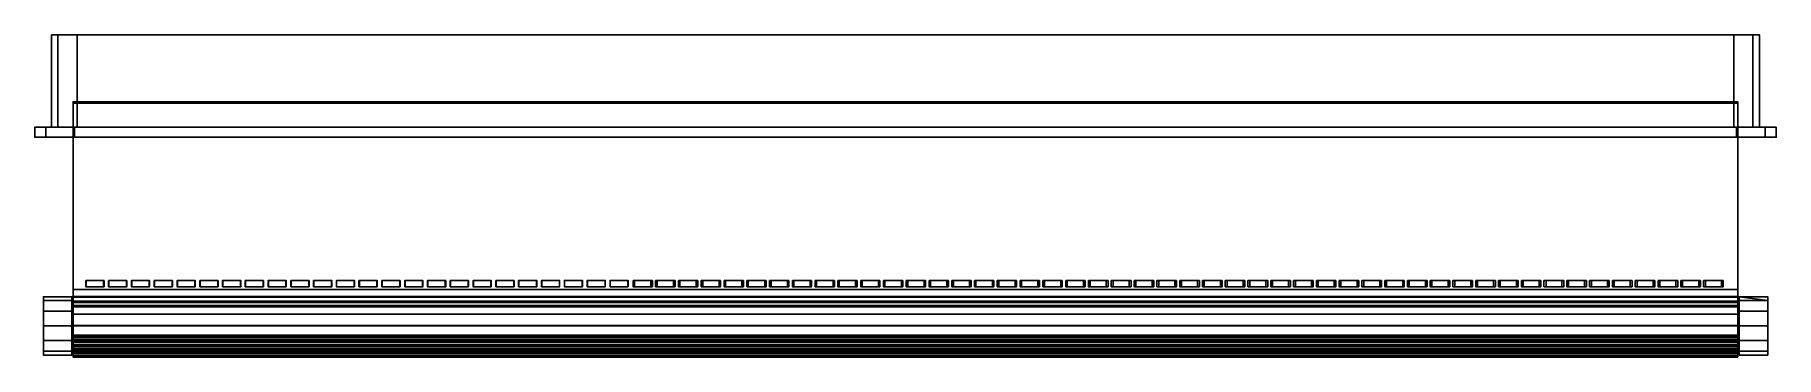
# Model space of a CAD drawing. Extents: x 0 to 205, y -38 to 0.
import ezdxf

# ---------------------------------------------------------------- set-up
doc = ezdxf.new("R2010")
doc.units = 0
for name, color, linetype in [('COSTURA', 4, 'CONTINUOUS'), ('COURO', 240, 'CONTINUOUS'), ('METAL', 160, 'CONTINUOUS')]:
    doc.layers.add(name, color=color, linetype=linetype)

msp = doc.modelspace()

# ---------------------------------------------------------------- meshes
at = {"layer": 'COSTURA'}
mesh = msp.add_polyface(dxfattribs=at)
corners = [(5.99, -28.84, 6.62), (5.99, -29.59, 6.62), (8.09, -29.59, 6.62), (8.09, -28.84, 6.62), (8.67, -28.84, 6.62), (8.67, -29.59, 6.62), (10.77, -29.59, 6.62), (10.77, -28.84, 6.62), (11.36, -28.84, 6.62), (11.36, -29.59, 6.62), (13.46, -29.59, 6.62), (13.46, -28.84, 6.62), (14.04, -28.84, 6.62), (14.04, -29.59, 6.62), (16.14, -29.59, 6.62), (16.14, -28.84, 6.62), (16.72, -28.84, 6.62), (16.72, -29.59, 6.62), (18.82, -29.59, 6.62), (18.82, -28.84, 6.62), (19.4, -28.84, 6.62), (19.4, -29.59, 6.62), (21.5, -29.59, 6.62), (21.5, -28.84, 6.62), (22.08, -28.84, 6.62), (22.08, -29.59, 6.62), (24.18, -29.59, 6.62), (24.18, -28.84, 6.62), (24.73, -28.84, 6.62), (24.73, -29.59, 6.62), (26.83, -29.59, 6.62), (26.83, -28.84, 6.62), (27.42, -28.84, 6.62), (27.42, -29.59, 6.62), (29.51, -29.59, 6.62), (29.51, -28.84, 6.62), (30.1, -28.84, 6.62), (30.1, -29.59, 6.62), (32.2, -29.59, 6.62), (32.2, -28.84, 6.62), (32.78, -28.84, 6.62), (32.78, -29.59, 6.62), (34.88, -29.59, 6.62), (34.88, -28.84, 6.62), (35.46, -28.84, 6.62), (35.46, -29.59, 6.62), (37.56, -29.59, 6.62), (37.56, -28.84, 6.62), (38.11, -28.84, 6.62), (38.11, -29.59, 6.62), (40.21, -29.59, 6.62), (40.21, -28.84, 6.62), (40.8, -28.84, 6.62), (40.8, -29.59, 6.62), (42.9, -29.59, 6.62), (42.9, -28.84, 6.62), (43.48, -28.84, 6.62), (43.48, -29.59, 6.62), (45.58, -29.59, 6.62), (45.58, -28.84, 6.62), (46.16, -28.84, 6.62), (46.16, -29.59, 6.62), (48.26, -29.59, 6.62), (48.26, -28.84, 6.62), (48.84, -28.84, 6.62), (48.84, -29.59, 6.62), (50.94, -29.59, 6.62), (50.94, -28.84, 6.62), (51.52, -28.84, 6.62), (51.52, -29.59, 6.62), (53.62, -29.59, 6.62), (53.62, -28.84, 6.62), (54.2, -28.84, 6.62), (54.2, -29.59, 6.62), (56.3, -29.59, 6.62), (56.3, -28.84, 6.62), (56.88, -28.84, 6.62), (56.88, -29.59, 6.62), (58.98, -29.59, 6.62), (58.98, -28.84, 6.62), (59.6, -28.84, 6.62), (59.6, -29.59, 6.62), (61.7, -29.59, 6.62), (61.7, -28.84, 6.62), (62.28, -28.84, 6.62), (62.28, -29.59, 6.62), (64.38, -29.59, 6.62), (64.38, -28.84, 6.62), (64.96, -28.84, 6.62), (64.96, -29.59, 6.62), (67.06, -29.59, 6.62), (67.06, -28.84, 6.62), (67.65, -28.84, 6.62), (67.65, -29.59, 6.62), (69.75, -29.59, 6.62), (69.75, -28.84, 6.62), (70.33, -28.84, 6.62), (70.33, -29.59, 6.62), (72.43, -29.59, 6.62), (72.43, -28.84, 6.62), (72.98, -28.84, 6.62), (72.98, -29.59, 6.62), (75.08, -29.59, 6.62), (75.08, -28.84, 6.62), (75.66, -28.84, 6.62), (75.66, -29.59, 6.62), (77.76, -29.59, 6.62), (77.76, -28.84, 6.62), (78.35, -28.84, 6.62), (78.35, -29.59, 6.62), (80.44, -29.59, 6.62), (80.44, -28.84, 6.62), (81.03, -28.84, 6.62), (81.03, -29.59, 6.62), (83.13, -29.59, 6.62), (83.13, -28.84, 6.62), (83.71, -28.84, 6.62), (83.71, -29.59, 6.62), (85.81, -29.59, 6.62), (85.81, -28.84, 6.62), (86.39, -28.84, 6.62), (86.39, -29.59, 6.62), (88.49, -29.59, 6.62), (88.49, -28.84, 6.62), (89.07, -28.84, 6.62), (89.07, -29.59, 6.62), (91.17, -29.59, 6.62), (91.17, -28.84, 6.62), (91.75, -28.84, 6.62), (91.75, -29.59, 6.62), (93.85, -29.59, 6.62), (93.85, -28.84, 6.62), (94.4, -28.84, 6.62), (94.4, -29.59, 6.62), (96.5, -29.59, 6.62), (96.5, -28.84, 6.62), (97.09, -28.84, 6.62), (97.09, -29.59, 6.62), (99.19, -29.59, 6.62), (99.19, -28.84, 6.62), (99.77, -28.84, 6.62), (99.77, -29.59, 6.62), (101.87, -29.59, 6.62), (101.87, -28.84, 6.62), (102.45, -28.84, 6.62), (102.45, -29.59, 6.62), (104.55, -29.59, 6.62), (104.55, -28.84, 6.62), (105.13, -28.84, 6.62), (105.13, -29.59, 6.62), (107.23, -29.59, 6.62), (107.23, -28.84, 6.62), (107.79, -28.84, 6.62), (107.79, -29.59, 6.62), (109.88, -29.59, 6.62), (109.88, -28.84, 6.62), (110.47, -28.84, 6.62), (110.47, -29.59, 6.62), (112.57, -29.59, 6.62), (112.57, -28.84, 6.62), (113.15, -28.84, 6.62), (113.15, -29.59, 6.62), (115.25, -29.59, 6.62), (115.25, -28.84, 6.62), (115.83, -28.84, 6.62), (115.83, -29.59, 6.62), (117.93, -29.59, 6.62), (117.93, -28.84, 6.62), (118.51, -28.84, 6.62), (118.51, -29.59, 6.62), (120.61, -29.59, 6.62), (120.61, -28.84, 6.62), (121.19, -28.84, 6.62), (121.19, -29.59, 6.62), (123.29, -29.59, 6.62), (123.29, -28.84, 6.62), (123.87, -28.84, 6.62), (123.87, -29.59, 6.62), (125.97, -29.59, 6.62), (125.97, -28.84, 6.62), (126.55, -28.84, 6.62), (126.55, -29.59, 6.62), (128.65, -29.59, 6.62), (128.65, -28.84, 6.62), (129.24, -28.84, 6.62), (129.24, -29.59, 6.62), (131.34, -29.59, 6.62), (131.34, -28.84, 6.62), (131.92, -28.84, 6.62), (131.92, -29.59, 6.62), (134.02, -29.59, 6.62), (134.02, -28.84, 6.62), (134.6, -28.84, 6.62), (134.6, -29.59, 6.62), (136.7, -29.59, 6.62), (136.7, -28.84, 6.62), (137.28, -28.84, 6.62), (137.28, -29.59, 6.62), (139.38, -29.59, 6.62), (139.38, -28.84, 6.62), (139.96, -28.84, 6.62), (139.96, -29.59, 6.62), (142.06, -29.59, 6.62), (142.06, -28.84, 6.62), (142.62, -28.84, 6.62), (142.62, -29.59, 6.62), (144.72, -29.59, 6.62), (144.72, -28.84, 6.62), (145.3, -28.84, 6.62), (145.3, -29.59, 6.62), (147.4, -29.59, 6.62), (147.4, -28.84, 6.62), (147.98, -28.84, 6.62), (147.98, -29.59, 6.62), (150.08, -29.59, 6.62), (150.08, -28.84, 6.62), (150.66, -28.84, 6.62), (150.66, -29.59, 6.62), (152.76, -29.59, 6.62), (152.76, -28.84, 6.62), (153.34, -28.84, 6.62), (153.34, -29.59, 6.62), (155.44, -29.59, 6.62), (155.44, -28.84, 6.62), (156.02, -28.84, 6.62), (156.02, -29.59, 6.62), (158.12, -29.59, 6.62), (158.12, -28.84, 6.62), (158.71, -28.84, 6.62), (158.71, -29.59, 6.62), (160.81, -29.59, 6.62), (160.81, -28.84, 6.62), (161.39, -28.84, 6.62), (161.39, -29.59, 6.62), (163.49, -29.59, 6.62), (163.49, -28.84, 6.62), (164.04, -28.84, 6.62), (164.04, -29.59, 6.62), (166.14, -29.59, 6.62), (166.14, -28.84, 6.62), (166.72, -28.84, 6.62), (166.72, -29.59, 6.62), (168.82, -29.59, 6.62), (168.82, -28.84, 6.62), (169.4, -28.84, 6.62), (169.4, -29.59, 6.62), (171.5, -29.59, 6.62), (171.5, -28.84, 6.62), (172.08, -28.84, 6.62), (172.08, -29.59, 6.62), (174.18, -29.59, 6.62), (174.18, -28.84, 6.62), (174.76, -28.84, 6.62), (174.76, -29.59, 6.62), (176.86, -29.59, 6.62), (176.86, -28.84, 6.62), (177.42, -28.84, 6.62), (177.42, -29.59, 6.62), (179.52, -29.59, 6.62), (179.52, -28.84, 6.62), (180.1, -28.84, 6.62), (180.1, -29.59, 6.62), (182.2, -29.59, 6.62), (182.2, -28.84, 6.62), (182.78, -28.84, 6.62), (182.78, -29.59, 6.62), (184.88, -29.59, 6.62), (184.88, -28.84, 6.62), (185.46, -28.84, 6.62), (185.46, -29.59, 6.62), (187.56, -29.59, 6.62), (187.56, -28.84, 6.62), (188.15, -28.84, 6.62), (188.15, -29.59, 6.62), (190.25, -29.59, 6.62), (190.25, -28.84, 6.62), (190.83, -28.84, 6.62), (190.83, -29.59, 6.62), (192.93, -29.59, 6.62), (192.93, -28.84, 6.62), (193.51, -28.84, 6.62), (193.51, -29.59, 6.62), (195.61, -29.59, 6.62), (195.61, -28.84, 6.62), (196.19, -28.84, 6.62), (196.19, -29.59, 6.62), (198.29, -29.59, 6.62), (198.29, -28.84, 6.62)]
mesh.append_faces([[corners[k] for k in face] for face in [(0, 1, 2, 3), (4, 5, 6, 7), (8, 9, 10, 11), (12, 13, 14, 15), (16, 17, 18, 19), (20, 21, 22, 23), (24, 25, 26, 27), (28, 29, 30, 31), (32, 33, 34, 35), (36, 37, 38, 39), (40, 41, 42, 43), (44, 45, 46, 47), (48, 49, 50, 51), (52, 53, 54, 55), (56, 57, 58, 59), (60, 61, 62, 63), (64, 65, 66, 67), (68, 69, 70, 71), (72, 73, 74, 75), (76, 77, 78, 79), (80, 81, 82, 83), (84, 85, 86, 87), (88, 89, 90, 91), (92, 93, 94, 95), (96, 97, 98, 99), (100, 101, 102, 103), (104, 105, 106, 107), (108, 109, 110, 111), (112, 113, 114, 115), (116, 117, 118, 119), (120, 121, 122, 123), (124, 125, 126, 127), (128, 129, 130, 131), (132, 133, 134, 135), (136, 137, 138, 139), (140, 141, 142, 143), (144, 145, 146, 147), (148, 149, 150, 151), (152, 153, 154, 155), (156, 157, 158, 159), (160, 161, 162, 163), (164, 165, 166, 167), (168, 169, 170, 171), (172, 173, 174, 175), (176, 177, 178, 179), (180, 181, 182, 183), (184, 185, 186, 187), (188, 189, 190, 191), (192, 193, 194, 195), (196, 197, 198, 199), (200, 201, 202, 203), (204, 205, 206, 207), (208, 209, 210, 211), (212, 213, 214, 215), (216, 217, 218, 219), (220, 221, 222, 223), (224, 225, 226, 227), (228, 229, 230, 231), (232, 233, 234, 235), (236, 237, 238, 239), (240, 241, 242, 243), (244, 245, 246, 247), (248, 249, 250, 251), (252, 253, 254, 255), (256, 257, 258, 259), (260, 261, 262, 263), (264, 265, 266, 267), (268, 269, 270, 271), (272, 273, 274, 275), (276, 277, 278, 279), (280, 281, 282, 283), (284, 285, 286, 287)]])
mesh = msp.add_polyface(dxfattribs=at)
corners = [(88.66, -28.84, 3.91), (88.66, -29.59, 3.91), (86.56, -29.59, 3.91), (86.56, -28.84, 3.91), (85.98, -28.84, 3.91), (85.98, -29.59, 3.91), (83.88, -29.59, 3.91), (83.88, -28.84, 3.91), (83.3, -28.84, 3.91), (83.3, -29.59, 3.91), (81.2, -29.59, 3.91), (81.2, -28.84, 3.91), (80.62, -28.84, 3.91), (80.62, -29.59, 3.91), (78.52, -29.59, 3.91), (78.52, -28.84, 3.91), (77.94, -28.84, 3.91), (77.94, -29.59, 3.91), (75.84, -29.59, 3.91), (75.84, -28.84, 3.91), (75.28, -28.84, 3.91), (75.28, -29.59, 3.91), (73.18, -29.59, 3.91), (73.18, -28.84, 3.91), (72.6, -28.84, 3.91), (72.6, -29.59, 3.91), (70.5, -29.59, 3.91), (70.5, -28.84, 3.91), (123.47, -28.84, 3.91), (123.47, -29.59, 3.91), (121.37, -29.59, 3.91), (121.37, -28.84, 3.91), (120.79, -28.84, 3.91), (120.79, -29.59, 3.91), (118.69, -29.59, 3.91), (118.69, -28.84, 3.91), (118.1, -28.84, 3.91), (118.1, -29.59, 3.91), (116, -29.59, 3.91), (116, -28.84, 3.91), (115.42, -28.84, 3.91), (115.42, -29.59, 3.91), (113.32, -29.59, 3.91), (113.32, -28.84, 3.91), (112.74, -28.84, 3.91), (112.74, -29.59, 3.91), (110.64, -29.59, 3.91), (110.64, -28.84, 3.91), (110.09, -28.84, 3.91), (110.09, -29.59, 3.91), (107.99, -29.59, 3.91), (107.99, -28.84, 3.91), (107.4, -28.84, 3.91), (107.4, -29.59, 3.91), (105.3, -29.59, 3.91), (105.3, -28.84, 3.91), (104.72, -28.84, 3.91), (104.72, -29.59, 3.91), (102.62, -29.59, 3.91), (102.62, -28.84, 3.91), (102.04, -28.84, 3.91), (102.04, -29.59, 3.91), (99.94, -29.59, 3.91), (99.94, -28.84, 3.91), (99.36, -28.84, 3.91), (99.36, -29.59, 3.91), (97.26, -29.59, 3.91), (97.26, -28.84, 3.91), (96.68, -28.84, 3.91), (96.68, -29.59, 3.91), (94.58, -29.59, 3.91), (94.58, -28.84, 3.91), (94, -28.84, 3.91), (94, -29.59, 3.91), (91.9, -29.59, 3.91), (91.9, -28.84, 3.91), (91.32, -28.84, 3.91), (91.32, -29.59, 3.91), (89.22, -29.59, 3.91), (89.22, -28.84, 3.91), (158.33, -28.84, 3.91), (158.33, -29.59, 3.91), (156.23, -29.59, 3.91), (156.23, -28.84, 3.91), (155.65, -28.84, 3.91), (155.65, -29.59, 3.91), (153.55, -29.59, 3.91), (153.55, -28.84, 3.91), (152.97, -28.84, 3.91), (152.97, -29.59, 3.91), (150.87, -29.59, 3.91), (150.87, -28.84, 3.91), (150.29, -28.84, 3.91), (150.29, -29.59, 3.91), (148.19, -29.59, 3.91), (148.19, -28.84, 3.91), (147.61, -28.84, 3.91), (147.61, -29.59, 3.91), (145.51, -29.59, 3.91), (145.51, -28.84, 3.91), (144.95, -28.84, 3.91), (144.95, -29.59, 3.91), (142.85, -29.59, 3.91), (142.85, -28.84, 3.91), (142.27, -28.84, 3.91), (142.27, -29.59, 3.91), (140.17, -29.59, 3.91), (140.17, -28.84, 3.91), (139.59, -28.84, 3.91), (139.59, -29.59, 3.91), (137.49, -29.59, 3.91), (137.49, -28.84, 3.91), (136.91, -28.84, 3.91), (136.91, -29.59, 3.91), (134.81, -29.59, 3.91), (134.81, -28.84, 3.91), (134.23, -28.84, 3.91), (134.23, -29.59, 3.91), (132.13, -29.59, 3.91), (132.13, -28.84, 3.91), (131.55, -28.84, 3.91), (131.55, -29.59, 3.91), (129.45, -29.59, 3.91), (129.45, -28.84, 3.91), (128.87, -28.84, 3.91), (128.87, -29.59, 3.91), (126.77, -29.59, 3.91), (126.77, -28.84, 3.91), (126.18, -28.84, 3.91), (126.18, -29.59, 3.91), (124.08, -29.59, 3.91), (124.08, -28.84, 3.91), (193.14, -28.84, 3.91), (193.14, -29.59, 3.91), (191.04, -29.59, 3.91), (191.04, -28.84, 3.91), (190.46, -28.84, 3.91), (190.46, -29.59, 3.91), (188.36, -29.59, 3.91), (188.36, -28.84, 3.91), (187.77, -28.84, 3.91), (187.77, -29.59, 3.91), (185.67, -29.59, 3.91), (185.67, -28.84, 3.91), (185.09, -28.84, 3.91), (185.09, -29.59, 3.91), (182.99, -29.59, 3.91), (182.99, -28.84, 3.91), (182.41, -28.84, 3.91), (182.41, -29.59, 3.91), (180.31, -29.59, 3.91), (180.31, -28.84, 3.91), (179.76, -28.84, 3.91), (179.76, -29.59, 3.91), (177.66, -29.59, 3.91), (177.66, -28.84, 3.91), (177.07, -28.84, 3.91), (177.07, -29.59, 3.91), (174.97, -29.59, 3.91), (174.97, -28.84, 3.91), (174.39, -28.84, 3.91), (174.39, -29.59, 3.91), (172.29, -29.59, 3.91), (172.29, -28.84, 3.91), (171.71, -28.84, 3.91), (171.71, -29.59, 3.91), (169.61, -29.59, 3.91), (169.61, -28.84, 3.91), (169.03, -28.84, 3.91), (169.03, -29.59, 3.91), (166.93, -29.59, 3.91), (166.93, -28.84, 3.91), (166.35, -28.84, 3.91), (166.35, -29.59, 3.91), (164.25, -29.59, 3.91), (164.25, -28.84, 3.91), (163.67, -28.84, 3.91), (163.67, -29.59, 3.91), (161.57, -29.59, 3.91), (161.57, -28.84, 3.91), (160.99, -28.84, 3.91), (160.99, -29.59, 3.91), (158.89, -29.59, 3.91), (158.89, -28.84, 3.91), (198.5, -28.84, 3.91), (198.5, -29.59, 3.91), (196.4, -29.59, 3.91), (196.4, -28.84, 3.91), (195.82, -28.84, 3.91), (195.82, -29.59, 3.91), (193.72, -29.59, 3.91), (193.72, -28.84, 3.91), (34.92, -28.84, 3.91), (34.92, -29.59, 3.91), (32.82, -29.59, 3.91), (32.82, -28.84, 3.91), (32.24, -28.84, 3.91), (32.24, -29.59, 3.91), (30.14, -29.59, 3.91), (30.14, -28.84, 3.91), (29.56, -28.84, 3.91), (29.56, -29.59, 3.91), (27.46, -29.59, 3.91), (27.46, -28.84, 3.91), (26.88, -28.84, 3.91), (26.88, -29.59, 3.91), (24.78, -29.59, 3.91), (24.78, -28.84, 3.91), (24.2, -28.84, 3.91), (24.2, -29.59, 3.91), (22.1, -29.59, 3.91), (22.1, -28.84, 3.91), (21.54, -28.84, 3.91), (21.54, -29.59, 3.91), (19.44, -29.59, 3.91), (19.44, -28.84, 3.91), (18.86, -28.84, 3.91), (18.86, -29.59, 3.91), (16.76, -29.59, 3.91), (16.76, -28.84, 3.91), (16.18, -28.84, 3.91), (16.18, -29.59, 3.91), (14.08, -29.59, 3.91), (14.08, -28.84, 3.91), (13.5, -28.84, 3.91), (13.5, -29.59, 3.91), (11.4, -29.59, 3.91), (11.4, -28.84, 3.91), (10.82, -28.84, 3.91), (10.82, -29.59, 3.91), (8.72, -29.59, 3.91), (8.72, -28.84, 3.91), (8.14, -28.84, 3.91), (8.14, -29.59, 3.91), (6.04, -29.59, 3.91), (6.04, -28.84, 3.91), (69.73, -28.84, 3.91), (69.73, -29.59, 3.91), (67.63, -29.59, 3.91), (67.63, -28.84, 3.91), (67.04, -28.84, 3.91), (67.04, -29.59, 3.91), (64.95, -29.59, 3.91), (64.95, -28.84, 3.91), (64.36, -28.84, 3.91), (64.36, -29.59, 3.91), (62.26, -29.59, 3.91), (62.26, -28.84, 3.91), (61.68, -28.84, 3.91), (61.68, -29.59, 3.91), (59.58, -29.59, 3.91), (59.58, -28.84, 3.91), (59, -28.84, 3.91), (59, -29.59, 3.91), (56.9, -29.59, 3.91), (56.9, -28.84, 3.91), (56.35, -28.84, 3.91), (56.35, -29.59, 3.91), (54.25, -29.59, 3.91), (54.25, -28.84, 3.91), (53.66, -28.84, 3.91), (53.66, -29.59, 3.91), (51.56, -29.59, 3.91), (51.56, -28.84, 3.91), (50.98, -28.84, 3.91), (50.98, -29.59, 3.91), (48.88, -29.59, 3.91), (48.88, -28.84, 3.91), (48.3, -28.84, 3.91), (48.3, -29.59, 3.91), (46.2, -29.59, 3.91), (46.2, -28.84, 3.91), (45.62, -28.84, 3.91), (45.62, -29.59, 3.91), (43.52, -29.59, 3.91), (43.52, -28.84, 3.91), (42.94, -28.84, 3.91), (42.94, -29.59, 3.91), (40.84, -29.59, 3.91), (40.84, -28.84, 3.91), (40.26, -28.84, 3.91), (40.26, -29.59, 3.91), (38.16, -29.59, 3.91), (38.16, -28.84, 3.91), (37.58, -28.84, 3.91), (37.58, -29.59, 3.91), (35.48, -29.59, 3.91), (35.48, -28.84, 3.91)]
mesh.append_faces([[corners[k] for k in face] for face in [(0, 1, 2, 3), (4, 5, 6, 7), (8, 9, 10, 11), (12, 13, 14, 15), (16, 17, 18, 19), (20, 21, 22, 23), (24, 25, 26, 27), (28, 29, 30, 31), (32, 33, 34, 35), (36, 37, 38, 39), (40, 41, 42, 43), (44, 45, 46, 47), (48, 49, 50, 51), (52, 53, 54, 55), (56, 57, 58, 59), (60, 61, 62, 63), (64, 65, 66, 67), (68, 69, 70, 71), (72, 73, 74, 75), (76, 77, 78, 79), (80, 81, 82, 83), (84, 85, 86, 87), (88, 89, 90, 91), (92, 93, 94, 95), (96, 97, 98, 99), (100, 101, 102, 103), (104, 105, 106, 107), (108, 109, 110, 111), (112, 113, 114, 115), (116, 117, 118, 119), (120, 121, 122, 123), (124, 125, 126, 127), (128, 129, 130, 131), (132, 133, 134, 135), (136, 137, 138, 139), (140, 141, 142, 143), (144, 145, 146, 147), (148, 149, 150, 151), (152, 153, 154, 155), (156, 157, 158, 159), (160, 161, 162, 163), (164, 165, 166, 167), (168, 169, 170, 171), (172, 173, 174, 175), (176, 177, 178, 179), (180, 181, 182, 183), (184, 185, 186, 187), (188, 189, 190, 191), (192, 193, 194, 195), (196, 197, 198, 199), (200, 201, 202, 203), (204, 205, 206, 207), (208, 209, 210, 211), (212, 213, 214, 215), (216, 217, 218, 219), (220, 221, 222, 223), (224, 225, 226, 227), (228, 229, 230, 231), (232, 233, 234, 235), (236, 237, 238, 239), (240, 241, 242, 243), (244, 245, 246, 247), (248, 249, 250, 251), (252, 253, 254, 255), (256, 257, 258, 259), (260, 261, 262, 263), (264, 265, 266, 267), (268, 269, 270, 271), (272, 273, 274, 275), (276, 277, 278, 279), (280, 281, 282, 283), (284, 285, 286, 287)]])
at = {"layer": 'COURO'}
mesh = msp.add_polyface(dxfattribs=at)
corners = [(4.49, -34.15, 1.75), (4.49, -34.15, 1.75), (4.49, -35.33, 1.9), (4.49, -35.33, 1.9), (4.49, -35.94, 2.13), (4.49, -35.94, 2.13), (4.49, -34.18, 2.26), (4.49, -34.18, 2.26), (4.49, -31.8, 2.34), (4.49, -31.8, 2.34), (4.49, -35.25, 2.4), (4.49, -35.25, 2.4), (4.49, -35.76, 2.6), (4.49, -35.76, 2.6), (4.49, -36.82, 2.62), (4.49, -36.82, 2.62), (4.49, -31.26, 2.76), (4.49, -31.26, 2.76), (4.49, -31.92, 2.83), (4.49, -31.92, 2.83), (4.49, -36.51, 3.01), (4.49, -36.51, 3.01), (4.49, -30.72, 3.14), (4.49, -30.72, 3.14), (4.49, -31.35, 3.2), (4.49, -31.35, 3.2), (4.49, -37.44, 3.3), (4.49, -37.44, 3.3), (4.49, -37.01, 3.56), (4.49, -37.01, 3.56), (4.49, -29.89, 3.92), (4.49, -29.89, 3.92), (4.49, -8.01, 3.92), (4.49, -8.01, 3.92), (4.49, -8.01, 3.92), (4.49, -37.78, 4.29), (4.49, -37.78, 4.29), (4.49, -37.29, 4.38), (4.49, -37.29, 4.38), (4.49, -30.77, 5.13), (4.49, -30.77, 5.13), (4.49, -29.9, 5.18), (4.49, -29.9, 5.18), (4.49, -8.01, 5.18), (4.49, -8.01, 5.18), (4.49, -8.01, 5.18), (4.49, -29.92, 5.33), (4.49, -29.92, 5.33), (4.49, -7.86, 5.33), (4.49, -7.86, 5.33), (4.49, -7.86, 5.33), (4.49, -30.8, 5.38), (4.49, -30.8, 5.38), (4.49, -37.35, 5.44), (4.49, -37.35, 5.44), (4.49, -37.85, 5.47), (4.49, -37.85, 5.47), (4.49, -37.17, 6.43), (4.49, -37.17, 6.43), (4.49, -29.92, 6.58), (4.49, -29.92, 6.58), (4.49, -7.86, 6.58), (4.49, -7.86, 6.58), (4.49, -7.86, 6.58), (4.49, -37.65, 6.59), (4.49, -37.65, 6.59), (4.49, -36.78, 7.11), (4.49, -36.78, 7.11), (4.49, -31.38, 7.34), (4.49, -31.38, 7.34), (4.49, -30.74, 7.39), (4.49, -30.74, 7.39), (4.49, -37.16, 7.44), (4.49, -37.16, 7.44), (4.49, -36.14, 7.65), (4.49, -36.14, 7.65), (4.49, -31.95, 7.72), (4.49, -31.95, 7.72), (4.49, -31.28, 7.78), (4.49, -31.28, 7.78), (4.49, -35.25, 8.06), (4.49, -35.25, 8.06), (4.49, -36.41, 8.07), (4.49, -36.41, 8.07), (4.49, -31.82, 8.21), (4.49, -31.82, 8.21), (4.49, -34.15, 8.32), (4.49, -34.15, 8.32), (4.49, -35.41, 8.53), (4.49, -35.41, 8.53), (4.49, -34.13, 8.83), (4.49, -34.13, 8.83), (200.2, -34.15, 1.75), (200.2, -34.15, 1.75), (200.2, -35.33, 1.9), (200.2, -35.33, 1.9), (200.2, -35.94, 2.13), (200.2, -35.94, 2.13), (200.2, -34.18, 2.26), (200.2, -34.18, 2.26), (200.2, -31.8, 2.34), (200.2, -31.8, 2.34), (200.2, -35.25, 2.4), (200.2, -35.25, 2.4), (200.2, -35.76, 2.6), (200.2, -35.76, 2.6), (200.2, -36.82, 2.62), (200.2, -36.82, 2.62), (200.2, -31.26, 2.76), (200.2, -31.26, 2.76), (200.2, -31.92, 2.83), (200.2, -31.92, 2.83), (200.2, -36.51, 3.01), (200.2, -36.51, 3.01), (200.2, -30.72, 3.14), (200.2, -30.72, 3.14), (200.2, -31.35, 3.2), (200.2, -31.35, 3.2), (200.2, -37.44, 3.3), (200.2, -37.44, 3.3), (200.2, -37.01, 3.56), (200.2, -37.01, 3.56), (200.2, -29.89, 3.92), (200.2, -29.89, 3.92), (200.2, -8.01, 3.92), (200.2, -8.01, 3.92), (200.2, -8.01, 3.92), (200.2, -37.78, 4.29), (200.2, -37.78, 4.29), (200.2, -37.29, 4.38), (200.2, -37.29, 4.38), (200.2, -30.77, 5.13), (200.2, -30.77, 5.13), (200.2, -29.9, 5.18), (200.2, -29.9, 5.18), (200.2, -8.01, 5.18), (200.2, -8.01, 5.18), (200.2, -8.01, 5.18), (200.2, -29.92, 5.33), (200.2, -29.92, 5.33), (200.2, -7.86, 5.33), (200.2, -7.86, 5.33), (200.2, -7.86, 5.33), (200.2, -30.8, 5.38), (200.2, -30.8, 5.38), (200.2, -37.35, 5.44), (200.2, -37.35, 5.44), (200.2, -37.85, 5.47), (200.2, -37.85, 5.47), (200.2, -37.17, 6.43), (200.2, -37.17, 6.43), (200.2, -29.92, 6.58), (200.2, -29.92, 6.58), (200.2, -7.86, 6.58), (200.2, -7.86, 6.58), (200.2, -7.86, 6.58), (200.2, -37.65, 6.59), (200.2, -37.65, 6.59), (200.2, -36.78, 7.11), (200.2, -36.78, 7.11), (200.2, -31.38, 7.34), (200.2, -31.38, 7.34), (200.2, -30.74, 7.39), (200.2, -30.74, 7.39), (200.2, -37.16, 7.44), (200.2, -37.16, 7.44), (200.2, -36.14, 7.65), (200.2, -36.14, 7.65), (200.2, -31.95, 7.72), (200.2, -31.95, 7.72), (200.2, -31.28, 7.78), (200.2, -31.28, 7.78), (200.2, -35.25, 8.06), (200.2, -35.25, 8.06), (200.2, -36.41, 8.07), (200.2, -36.41, 8.07), (200.2, -31.82, 8.21), (200.2, -31.82, 8.21), (200.2, -34.15, 8.32), (200.2, -34.15, 8.32), (200.2, -35.41, 8.53), (200.2, -35.41, 8.53), (200.2, -34.13, 8.83), (200.2, -34.13, 8.83)]
mesh.append_faces([[corners[k] for k in face] for face in [(123, 126, 137, 134), (31, 33, 124, 122), (41, 43, 32, 30), (133, 136, 45, 42), (134, 132, 115, 123), (122, 114, 23, 31), (30, 22, 39, 41), (42, 40, 131, 133), (132, 117, 109, 115), (114, 108, 17, 23), (22, 16, 24, 39), (40, 25, 116, 131), (117, 111, 101, 109), (108, 100, 9, 17), (16, 8, 18, 24), (25, 19, 110, 116), (93, 101, 111, 99), (1, 9, 100, 92), (6, 18, 8, 0), (98, 110, 19, 7), (95, 93, 99, 103), (3, 1, 92, 94), (10, 6, 0, 2), (102, 98, 7, 11), (103, 105, 97, 95), (94, 96, 5, 3), (2, 4, 12, 10), (11, 13, 104, 102), (105, 113, 107, 97), (96, 106, 15, 5), (4, 14, 20, 12), (13, 21, 112, 104), (113, 121, 119, 107), (106, 118, 27, 15), (14, 26, 28, 20), (21, 29, 120, 112), (121, 130, 128, 119), (118, 127, 36, 27), (26, 35, 37, 28), (29, 38, 129, 120), (130, 146, 148, 128), (127, 147, 56, 36), (35, 55, 53, 37), (38, 54, 145, 129), (146, 150, 157, 148), (147, 156, 65, 56), (55, 64, 57, 53), (54, 58, 149, 145), (150, 159, 165, 157), (156, 164, 73, 65), (64, 72, 66, 57), (58, 67, 158, 149), (159, 167, 175, 165), (164, 174, 83, 73), (72, 82, 74, 66), (67, 75, 166, 158), (167, 173, 181, 175), (174, 180, 89, 83), (82, 88, 80, 74), (75, 81, 172, 166), (173, 179, 183, 181), (180, 182, 91, 89), (88, 90, 86, 80), (81, 87, 178, 172), (177, 183, 179, 169), (85, 91, 182, 176), (76, 86, 90, 84), (168, 178, 87, 77), (169, 161, 171, 177), (176, 170, 79, 85), (84, 78, 68, 76), (77, 69, 160, 168), (161, 144, 163, 171), (170, 162, 71, 79), (78, 70, 51, 68), (69, 52, 143, 160), (144, 139, 152, 163), (162, 151, 60, 71), (70, 59, 46, 51), (52, 47, 138, 143), (155, 152, 139, 142), (63, 60, 151, 154), (48, 46, 59, 61), (140, 138, 47, 49), (34, 44, 135, 125), (62, 153, 141, 141), (50, 62, 141, 141)]])
at = {"layer": 'METAL'}
mesh = msp.add_polyface(dxfattribs=at)
corners = [(0, -12.02, 4.65), (0, -12.02, 4.65), (0, -10.86, 4.65), (0, -10.86, 4.65), (0, -12.02, 5.81), (0, -12.02, 5.81), (0, -10.86, 5.81), (0, -10.86, 5.81), (1.31, -12.02, 1.31), (1.31, -12.02, 1.31), (1.31, -10.86, 1.31), (1.31, -10.86, 1.31), (1.31, -12.02, 9.16), (1.31, -12.02, 9.16), (1.31, -10.86, 9.16), (1.31, -10.86, 9.16), (1.97, -12.02, 4.97), (1.97, -10.86, 4.97), (1.97, -10.86, 4.97), (1.97, 0, 4.97), (1.97, 0, 4.97), (1.97, -12.02, 5.49), (1.97, -10.86, 5.49), (1.97, -10.86, 5.49), (1.97, 0, 5.49), (1.97, 0, 5.49), (2.72, -12.02, 2.72), (2.72, -10.86, 2.72), (2.72, -10.86, 2.72), (2.72, 0, 2.72), (2.72, 0, 2.72), (2.72, -12.02, 7.74), (2.72, -10.86, 7.74), (2.72, -10.86, 7.74), (2.72, 0, 7.74), (2.72, 0, 7.74), (4.65, -12.02), (4.65, -12.02), (4.65, -10.86), (4.65, -10.86), (4.65, -12.02, 10.47), (4.65, -12.02, 10.47), (4.65, -10.86, 10.47), (4.65, -10.86, 10.47), (4.97, -12.02, 1.97), (4.97, -10.86, 1.97), (4.97, -10.86, 1.97), (4.97, 0, 1.97), (4.97, 0, 1.97), (4.97, -12.02, 8.49), (4.97, -10.86, 8.49), (4.97, -10.86, 8.49), (4.97, 0, 8.49), (4.97, 0, 8.49), (199.74, -12.02, 1.97), (199.74, -10.86, 1.97), (199.74, -10.86, 1.97), (199.74, 0, 1.97), (199.74, 0, 1.97), (199.74, -12.02, 8.49), (199.74, -10.86, 8.49), (199.74, -10.86, 8.49), (199.74, 0, 8.49), (199.74, 0, 8.49), (200.06, -12.02), (200.06, -12.02), (200.06, -10.86), (200.06, -10.86), (200.06, -12.02, 10.47), (200.06, -12.02, 10.47), (200.06, -10.86, 10.47), (200.06, -10.86, 10.47), (201.99, -12.02, 2.72), (201.99, -10.86, 2.72), (201.99, -10.86, 2.72), (201.99, 0, 2.72), (201.99, 0, 2.72), (201.99, -12.02, 7.74), (201.99, -10.86, 7.74), (201.99, -10.86, 7.74), (201.99, 0, 7.74), (201.99, 0, 7.74), (202.74, -12.02, 4.97), (202.74, -10.86, 4.97), (202.74, -10.86, 4.97), (202.74, 0, 4.97), (202.74, 0, 4.97), (202.74, -12.02, 5.49), (202.74, -10.86, 5.49), (202.74, -10.86, 5.49), (202.74, 0, 5.49), (202.74, 0, 5.49), (203.41, -12.02, 1.31), (203.41, -12.02, 1.31), (203.41, -10.86, 1.31), (203.41, -10.86, 1.31), (203.41, -12.02, 9.16), (203.41, -12.02, 9.16), (203.41, -10.86, 9.16), (203.41, -10.86, 9.16), (204.72, -12.02, 4.65), (204.72, -12.02, 4.65), (204.72, -10.86, 4.65), (204.72, -10.86, 4.65), (204.72, -12.02, 5.81), (204.72, -12.02, 5.81), (204.72, -10.86, 5.81), (204.72, -10.86, 5.81)]
mesh.append_faces([[corners[k] for k in face] for face in [(58, 48, 52, 62), (77, 72, 82, 87), (53, 51, 61, 63), (19, 17, 22, 24), (57, 55, 45, 47), (91, 89, 84, 86), (34, 32, 51, 53), (97, 99, 71, 69), (29, 27, 17, 19), (76, 74, 55, 57), (24, 22, 32, 34), (105, 107, 99, 97), (47, 45, 27, 29), (86, 84, 74, 76), (41, 69, 71, 43), (0, 4, 6, 2), (64, 36, 38, 66), (105, 101, 103, 107), (12, 41, 43, 14), (81, 63, 61, 79), (8, 0, 2, 10), (93, 64, 66, 95), (4, 12, 14, 6), (91, 81, 79, 89), (36, 8, 10, 38), (101, 93, 95, 103), (49, 59, 68, 40), (59, 77, 96, 68), (77, 87, 104, 96), (87, 82, 100, 104), (82, 72, 92, 100), (72, 54, 65, 92), (54, 44, 37, 65), (44, 26, 9, 37), (26, 16, 1, 9), (16, 21, 5, 1), (21, 31, 13, 5), (31, 49, 40, 13), (60, 50, 42, 70), (50, 33, 15, 42), (33, 23, 7, 15), (23, 18, 3, 7), (18, 28, 11, 3), (28, 46, 39, 11), (46, 56, 67, 39), (56, 73, 94, 67), (73, 83, 102, 94), (83, 88, 106, 102), (88, 78, 98, 106), (78, 60, 70, 98), (49, 44, 54, 59), (59, 54, 72, 77), (31, 26, 44, 49), (21, 16, 26, 31), (30, 35, 52, 48), (20, 25, 35, 30), (80, 75, 58, 62), (90, 85, 75, 80)]])
mesh = msp.add_polyface(dxfattribs=at)
corners = [(1.01, -34.18, 1.85), (1.01, -34.18, 1.85), (1.01, -35.9, 2.31), (1.01, -35.9, 2.31), (1.01, -32.46, 2.31), (1.01, -32.46, 2.31), (1.01, -37.15, 3.57), (1.01, -37.15, 3.57), (1.01, -31.21, 3.57), (1.01, -31.21, 3.57), (1.01, -30.75, 5.28), (1.01, -30.75, 5.28), (1.01, -37.61, 5.28), (1.01, -37.61, 5.28), (1.01, -37.61, 5.28), (1.01, -31.21, 7), (1.01, -31.21, 7), (1.01, -37.15, 7), (1.01, -37.15, 7), (1.01, -35.9, 8.26), (1.01, -35.9, 8.26), (1.01, -32.46, 8.26), (1.01, -32.46, 8.26), (1.01, -34.18, 8.72), (1.01, -34.18, 8.72), (4.36, -34.18, 1.85), (4.36, -34.18, 1.85), (4.36, -35.9, 2.31), (4.36, -35.9, 2.31), (4.36, -32.46, 2.31), (4.36, -32.46, 2.31), (4.36, -34.18, 2.54), (4.36, -34.18, 2.54), (4.36, -32.81, 2.91), (4.36, -32.81, 2.91), (4.36, -35.55, 2.91), (4.36, -35.55, 2.91), (4.36, -31.21, 3.57), (4.36, -31.21, 3.57), (4.36, -37.15, 3.57), (4.36, -37.15, 3.57), (4.36, -36.56, 3.91), (4.36, -36.56, 3.91), (4.36, -31.8, 3.91), (4.36, -31.8, 3.91), (4.36, -36.93, 5.28), (4.36, -36.93, 5.28), (4.36, -36.93, 5.28), (4.36, -36.93, 5.28), (4.36, -31.44, 5.28), (4.36, -31.44, 5.28), (4.36, -30.75, 5.28), (4.36, -30.75, 5.28), (4.36, -37.61, 5.28), (4.36, -37.61, 5.28), (4.36, -37.61, 5.28), (4.36, -37.61, 5.28), (4.36, -36.56, 6.66), (4.36, -36.56, 6.66), (4.36, -31.8, 6.66), (4.36, -31.8, 6.66), (4.36, -31.21, 7), (4.36, -31.21, 7), (4.36, -37.15, 7), (4.36, -37.15, 7), (4.36, -35.55, 7.66), (4.36, -35.55, 7.66), (4.36, -32.81, 7.66), (4.36, -32.81, 7.66), (4.36, -34.18, 8.03), (4.36, -34.18, 8.03), (4.36, -32.46, 8.26), (4.36, -32.46, 8.26), (4.36, -35.9, 8.26), (4.36, -35.9, 8.26), (4.36, -34.18, 8.72), (4.36, -34.18, 8.72), (200.37, -34.18, 1.85), (200.37, -34.18, 1.85), (200.37, -35.9, 2.31), (200.37, -35.9, 2.31), (200.37, -32.46, 2.31), (200.37, -32.46, 2.31), (200.37, -34.18, 2.54), (200.37, -34.18, 2.54), (200.37, -32.81, 2.91), (200.37, -32.81, 2.91), (200.37, -35.55, 2.91), (200.37, -35.55, 2.91), (200.37, -37.15, 3.57), (200.37, -37.15, 3.57), (200.37, -31.21, 3.57), (200.37, -31.21, 3.57), (200.37, -36.56, 3.91), (200.37, -36.56, 3.91), (200.37, -31.8, 3.91), (200.37, -31.8, 3.91), (200.37, -36.93, 5.28), (200.37, -36.93, 5.28), (200.37, -36.93, 5.28), (200.37, -36.93, 5.28), (200.37, -31.44, 5.28), (200.37, -31.44, 5.28), (200.37, -30.75, 5.28), (200.37, -30.75, 5.28), (200.37, -37.61, 5.28), (200.37, -37.61, 5.28), (200.37, -37.61, 5.28), (200.37, -37.61, 5.28), (200.37, -31.8, 6.66), (200.37, -31.8, 6.66), (200.37, -36.56, 6.66), (200.37, -36.56, 6.66), (200.37, -31.21, 7), (200.37, -31.21, 7), (200.37, -37.15, 7), (200.37, -37.15, 7), (200.37, -32.81, 7.66), (200.37, -32.81, 7.66), (200.37, -35.55, 7.66), (200.37, -35.55, 7.66), (200.37, -34.18, 8.03), (200.37, -34.18, 8.03), (200.37, -35.9, 8.26), (200.37, -35.9, 8.26), (200.37, -32.46, 8.26), (200.37, -32.46, 8.26), (200.37, -34.18, 8.72), (200.37, -34.18, 8.72), (203.72, -34.18, 1.85), (203.72, -34.18, 1.85), (203.72, -35.9, 2.31), (203.72, -35.9, 2.31), (203.72, -32.46, 2.31), (203.72, -32.46, 2.31), (203.72, -31.21, 3.57), (203.72, -31.21, 3.57), (203.72, -37.15, 3.57), (203.72, -37.15, 3.57), (203.72, -30.75, 5.28), (203.72, -30.75, 5.28), (203.72, -37.61, 5.28), (203.72, -37.61, 5.28), (203.72, -37.61, 5.28), (203.72, -31.21, 7), (203.72, -31.21, 7), (203.72, -37.15, 7), (203.72, -37.15, 7), (203.72, -32.46, 8.26), (203.72, -32.46, 8.26), (203.72, -35.9, 8.26), (203.72, -35.9, 8.26), (203.72, -34.18, 8.72), (203.72, -34.18, 8.72)]
mesh.append_faces([[corners[k] for k in face] for face in [(120, 122, 69, 65), (112, 120, 65, 57), (99, 112, 57, 45), (94, 100, 46, 41), (88, 94, 41, 35), (84, 88, 35, 31), (86, 84, 31, 33), (96, 86, 33, 43), (102, 96, 43, 49), (110, 102, 49, 59), (118, 110, 59, 67), (122, 118, 67, 69), (4, 0, 23, 21), (130, 134, 149, 153), (150, 152, 128, 124), (24, 20, 73, 75), (146, 150, 124, 116), (20, 18, 63, 73), (141, 146, 116, 107), (18, 13, 53, 63), (137, 142, 108, 90), (14, 7, 39, 54), (131, 137, 90, 80), (7, 3, 27, 39), (129, 131, 80, 78), (3, 1, 25, 27), (133, 129, 78, 82), (1, 5, 29, 25), (135, 133, 82, 92), (5, 9, 37, 29), (104, 135, 92, 92), (9, 11, 51, 37), (114, 144, 104, 104), (11, 16, 61, 51), (148, 144, 114, 126), (16, 22, 71, 61), (152, 148, 126, 128), (22, 24, 75, 71), (123, 127, 121, 119), (127, 125, 117, 121), (125, 113, 109, 117), (113, 103, 101, 109), (103, 91, 95, 101), (91, 81, 85, 95), (81, 77, 83, 85), (77, 79, 87, 83), (79, 89, 93, 87), (89, 106, 98, 93), (105, 115, 111, 97), (115, 123, 119, 111), (76, 74, 66, 70), (74, 64, 58, 66), (64, 55, 47, 58), (56, 40, 42, 48), (40, 28, 36, 42), (28, 26, 32, 36), (26, 30, 34, 32), (30, 38, 44, 34), (38, 52, 50, 44), (52, 62, 60, 50), (62, 72, 68, 60), (72, 76, 70, 68), (6, 12, 17, 17), (6, 17, 19, 2), (2, 19, 23, 0), (15, 8, 4, 21), (15, 10, 8, 8), (147, 143, 138, 138), (147, 138, 132, 151), (151, 132, 130, 153), (136, 145, 149, 134), (104, 139, 135, 135), (144, 139, 104, 104), (136, 140, 145, 145)]])

doc.saveas('drawing.dxf')
